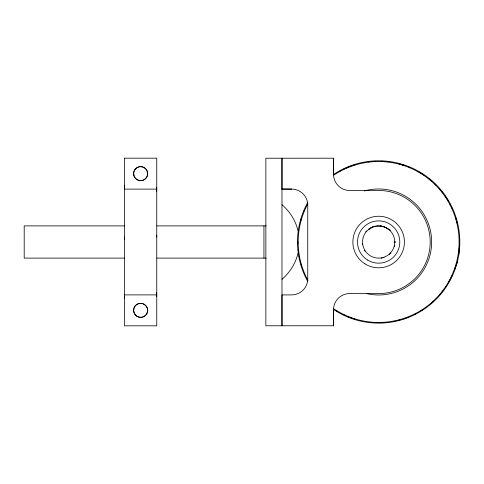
<?xml version="1.0" encoding="UTF-8"?>
<svg xmlns="http://www.w3.org/2000/svg" width="484" height="484" viewBox="0 0 484 484"><rect width="100%" height="100%" fill="white"/><g stroke="black" fill="none" stroke-linecap="round" stroke-linejoin="round"><path stroke-width="0.73" d="M281.978 189.099L281.978 158.244L281.978 325.78L281.978 294.944L291.646 294.901A16.111 16.111 0 0 0 307.757 278.832L307.757 205.21A16.111 16.111 0 0 0 291.646 189.099L281.978 189.056L291.646 189.099M333.536 174.313L333.536 158.201L265.867 158.22L265.867 325.78L333.536 325.756L333.536 309.645M458.717 255.34L459.758 245.2L459.8 240.082A81.149 81.149 0 0 0 333.591 174.47M395.053 242.635L395.065 241.583M297.944 253.205C295.76 263.387 289.795 272.522 281.978 279.316M456.4 265.268L457.713 260.344M370.308 228.2L368.336 229.604L373.315 226.766L372.371 227.135M370.593 228.043A16.111 16.111 0 0 1 394.756 241.994L394.781 242.605L394.762 241.613L394.756 241.964A16.111 16.111 0 0 1 370.593 255.951A16.111 16.111 0 0 1 370.593 228.043L371.452 227.559M373.491 226.712L375.263 226.222L374.283 226.47M376.262 226.04L381.301 226.076M124.533 189.111L156.756 189.111M124.467 225.889L24.2 225.889L24.2 258.111L124.467 258.111M156.883 225.889L266.194 225.889M156.883 258.111L266.194 258.111M124.533 294.889L156.756 294.889M380.297 225.949L381.834 226.185M383.267 226.536L382.293 226.276L386.081 227.68L388.961 229.604L386.081 227.68M383.806 226.724L384.229 226.863M281.978 204.684C289.795 211.478 295.76 220.613 297.944 230.795M333.536 158.244L333.536 174.355A16.111 16.111 0 0 0 349.648 190.466L378.645 190.466A51.558 51.558 0 0 1 430.203 242.018A51.558 51.558 0 0 1 378.651 293.576L349.648 293.576A16.111 16.111 0 0 0 333.536 309.687L333.536 325.799M263.937 225.889L263.937 258.111M124.636 298.162A7.012 0.708 -84.1 0 1 124.539 296.529M156.562 292.687A7.012 0.708 84.1 0 1 156.749 296.529M124.636 239.665A7.012 0.708 84.1 0 1 124.539 237.093M156.562 235.133A7.012 0.708 -84.1 0 1 156.756 237.093M124.539 187.471A7.012 0.708 84.1 0 1 124.636 185.838M156.756 187.471A7.012 0.708 -84.1 0 1 156.562 191.313M459.733 245.182A81.149 81.149 0 0 1 333.688 309.524M307.739 281.428A81.149 81.149 0 0 1 307.685 202.602M394.641 245.697A16.42 16.42 0 0 1 394.375 246.695M390.872 252.944A16.42 16.42 0 0 1 389.402 254.39M384.084 257.476A16.42 16.42 0 0 1 383.098 257.791M382.1 258.039A16.42 16.42 0 0 1 381.083 258.22M364.99 251.099A16.42 16.42 0 0 1 364.446 250.228M362.407 244.42A16.42 16.42 0 0 1 362.292 243.398M365.759 231.812A16.42 16.42 0 0 1 366.424 231.025M389.608 229.761A16.42 16.42 0 0 1 390.352 230.469M401.793 164.687A80.671 80.671 0 0 1 405.235 165.8M430.3 180A80.671 80.671 0 0 1 431.952 181.415M439.599 189.117A80.671 80.671 0 0 1 440.537 190.218M366.66 293.606A52.998 52.998 0 0 0 431.607 244.087L431.631 240.754A52.998 52.998 0 0 0 364.283 190.968M333.47 308.568A80.465 80.465 0 0 0 459.05 245.176L459.086 240.118A80.465 80.465 0 0 0 333.972 175.063M307.993 280.484A80.465 80.465 0 0 1 307.939 203.589M459.255 247.36A80.786 80.786 0 0 1 459.08 249.526M456.817 262.364A80.786 80.786 0 0 1 456.243 264.464M455.825 265.855A80.786 80.786 0 0 1 454.676 269.292M452.522 274.676A80.786 80.786 0 0 1 450.979 277.955M450.32 279.25A80.786 80.786 0 0 1 448.94 281.797M446.302 286.135A80.786 80.786 0 0 1 445.498 287.339M443.392 290.297A80.786 80.786 0 0 1 442.067 292.021M440.234 294.266A80.786 80.786 0 0 1 439.284 295.361M433.724 301.078A80.786 80.786 0 0 1 431.571 303.02M422.29 309.966A80.786 80.786 0 0 1 421.062 310.734M416.663 313.263A80.786 80.786 0 0 1 414.727 314.261M408.103 317.208A80.786 80.786 0 0 1 406.07 317.97M405.386 318.212A80.786 80.786 0 0 1 403.323 318.908M400.546 319.743A80.786 80.786 0 0 1 398.447 320.305M394.914 321.116A80.786 80.786 0 0 1 393.486 321.394M383.419 322.628A80.786 80.786 0 0 1 381.967 322.701M375.445 322.701A80.786 80.786 0 0 1 373.999 322.634M355.474 319.373A80.786 80.786 0 0 1 350.658 317.764M349.98 317.51A80.786 80.786 0 0 1 347.954 316.711M345.292 315.562A80.786 80.786 0 0 1 342.672 314.316M336.955 311.176A80.786 80.786 0 0 1 335.721 310.413M301.726 266.66A80.786 80.786 0 0 1 301.09 264.579M299.372 257.536A80.786 80.786 0 0 1 299.106 256.109M298.38 251.087A80.786 80.786 0 0 1 298.229 249.641M297.884 243.857A80.786 80.786 0 0 1 297.866 241.679M300.667 220.898A80.786 80.786 0 0 1 301.26 218.804M303.922 211.29A80.786 80.786 0 0 1 304.775 209.288M339.998 171.046A80.786 80.786 0 0 1 341.274 170.362M342.569 169.702A80.786 80.786 0 0 1 346.514 167.863M347.845 167.301A80.786 80.786 0 0 1 351.227 165.994M351.91 165.752A80.786 80.786 0 0 1 355.359 164.627M368.106 161.892A80.786 80.786 0 0 1 369.546 161.71M373.152 161.384A80.786 80.786 0 0 1 375.33 161.269M381.852 161.263A80.786 80.786 0 0 1 384.024 161.378M387.636 161.698A80.786 80.786 0 0 1 389.075 161.874M398.332 163.634A80.786 80.786 0 0 1 401.127 164.391M401.823 164.596A80.786 80.786 0 0 1 405.271 165.716M408.671 166.986A80.786 80.786 0 0 1 410.68 167.821M417.831 171.336A80.786 80.786 0 0 1 419.719 172.419M420.342 172.788A80.786 80.786 0 0 1 422.187 173.938M423.403 174.73A80.786 80.786 0 0 1 424.607 175.547M428.685 178.56A80.786 80.786 0 0 1 432.024 181.349M434.172 183.303A80.786 80.786 0 0 1 436.241 185.33M439.684 189.062A80.786 80.786 0 0 1 440.621 190.164M441.541 191.283A80.786 80.786 0 0 1 442.884 192.995M444.602 195.336A80.786 80.786 0 0 1 445.431 196.528M445.837 197.127A80.786 80.786 0 0 1 448.154 200.812M449.932 203.97A80.786 80.786 0 0 1 450.598 205.252M451.245 206.553A80.786 80.786 0 0 1 452.177 208.519M455.789 218A80.786 80.786 0 0 1 456.406 220.087M456.6 220.783A80.786 80.786 0 0 1 457.313 223.596M124.533 158.177L124.533 325.823L156.756 325.823L156.756 158.177L124.533 158.177M137.099 179.788A7.091 7.091 0 0 0 147.735 173.647A7.091 7.091 0 0 0 137.099 167.506A7.091 7.091 0 0 0 137.099 179.788M137.099 316.494A7.091 7.091 0 0 0 147.735 310.353A7.091 7.091 0 0 0 137.099 304.218A7.091 7.091 0 0 0 137.099 316.494M133.802 174.972A7.012 6.939 45 0 0 145.273 178.886A7.012 6.939 45 0 0 142.822 167.034A7.012 6.939 45 0 0 133.802 174.972M133.802 311.684A7.012 6.939 45 0 0 145.267 315.592A7.012 6.939 45 0 0 142.822 303.74A7.012 6.939 45 0 0 133.802 311.684M365.003 263.895A25.779 25.779 0 0 0 404.412 242.901A25.779 25.779 0 0 0 366.527 219.27A25.779 25.779 0 0 0 365.003 263.895M367.737 260.126A21.139 21.139 0 0 0 399.784 242.417A21.139 21.139 0 0 0 368.427 223.517A21.139 21.139 0 0 0 367.737 260.126"/></g></svg>
